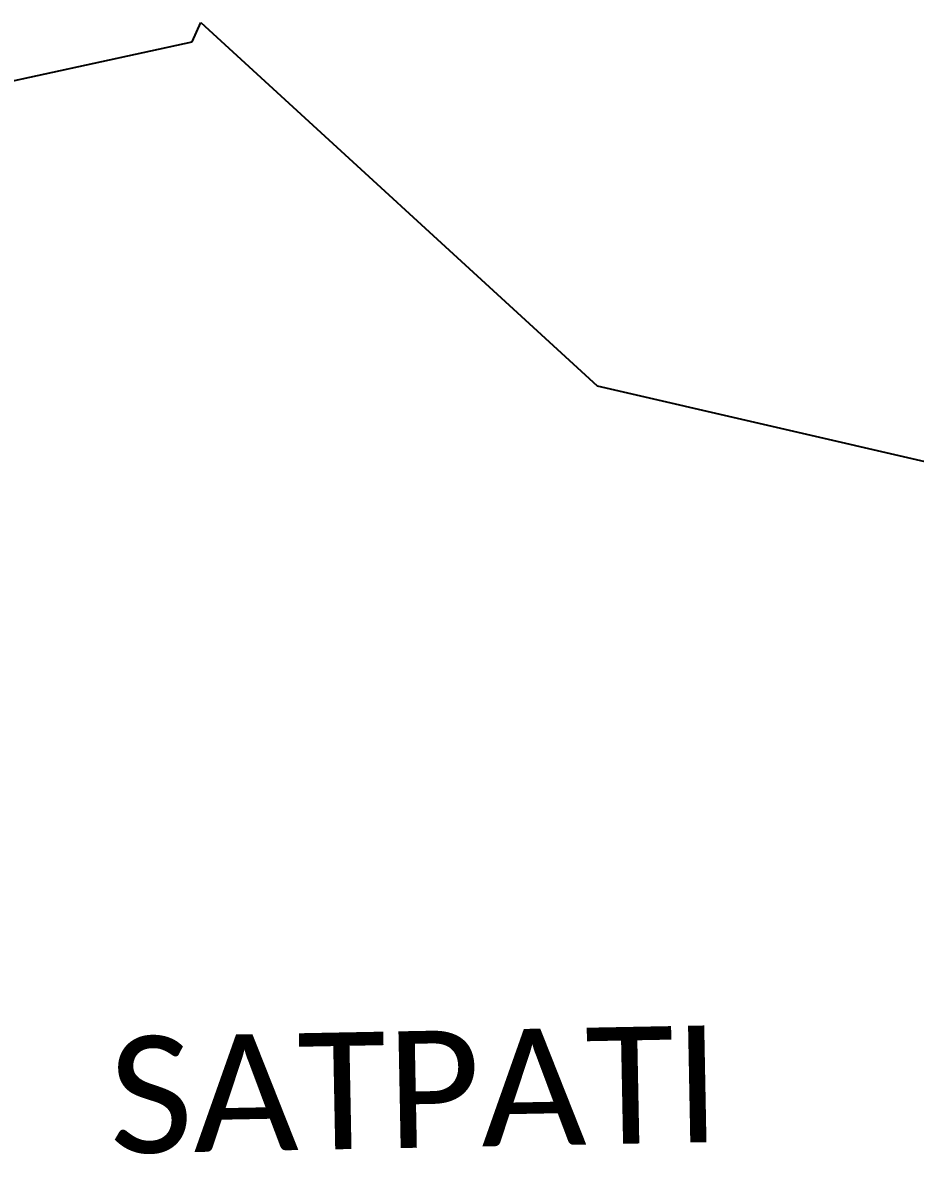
# Model space of a CAD drawing. Header units: metres. Extents: x 258469 to 261959, y 2180031 to 2183133.
# Drawn here: x 259383 to 260215, y 2181988 to 2183042 of the extents above; entities that cross this region are included whole.
import ezdxf

# ---------------------------------------------------------------- set-up
doc = ezdxf.new("R2010")
doc.units = ezdxf.units.M
doc.layers.add('village', color=3, linetype='Continuous')
doc.layers.add('VILLAGE NAME', color=250, linetype='Continuous')
doc.styles.get("Standard").update_dxf_attribs({"font": 'calibri.ttf'})

msp = doc.modelspace()

# ---------------------------------------------------------------- linework, layer by layer
at = {"layer": 'village', "color": 3}
for p, q in [((259541.5, 2183024), (259549.6, 2183041.9)), ((259549.6, 2183041.9), (259918.8, 2182703.4)), ((258844.9, 2182873), (259541.5, 2183024)), ((259918.8, 2182703.4), (260307.7, 2182613.8))]:
    msp.add_line(p, q, dxfattribs=at)

# ---------------------------------------------------------------- texts
at = {"layer": 'VILLAGE NAME'}
msp.add_text('SATPATI', height=108.75, rotation=1.1028, dxfattribs=at).set_placement((259465, 2181988.2))

doc.saveas('drawing.dxf')
